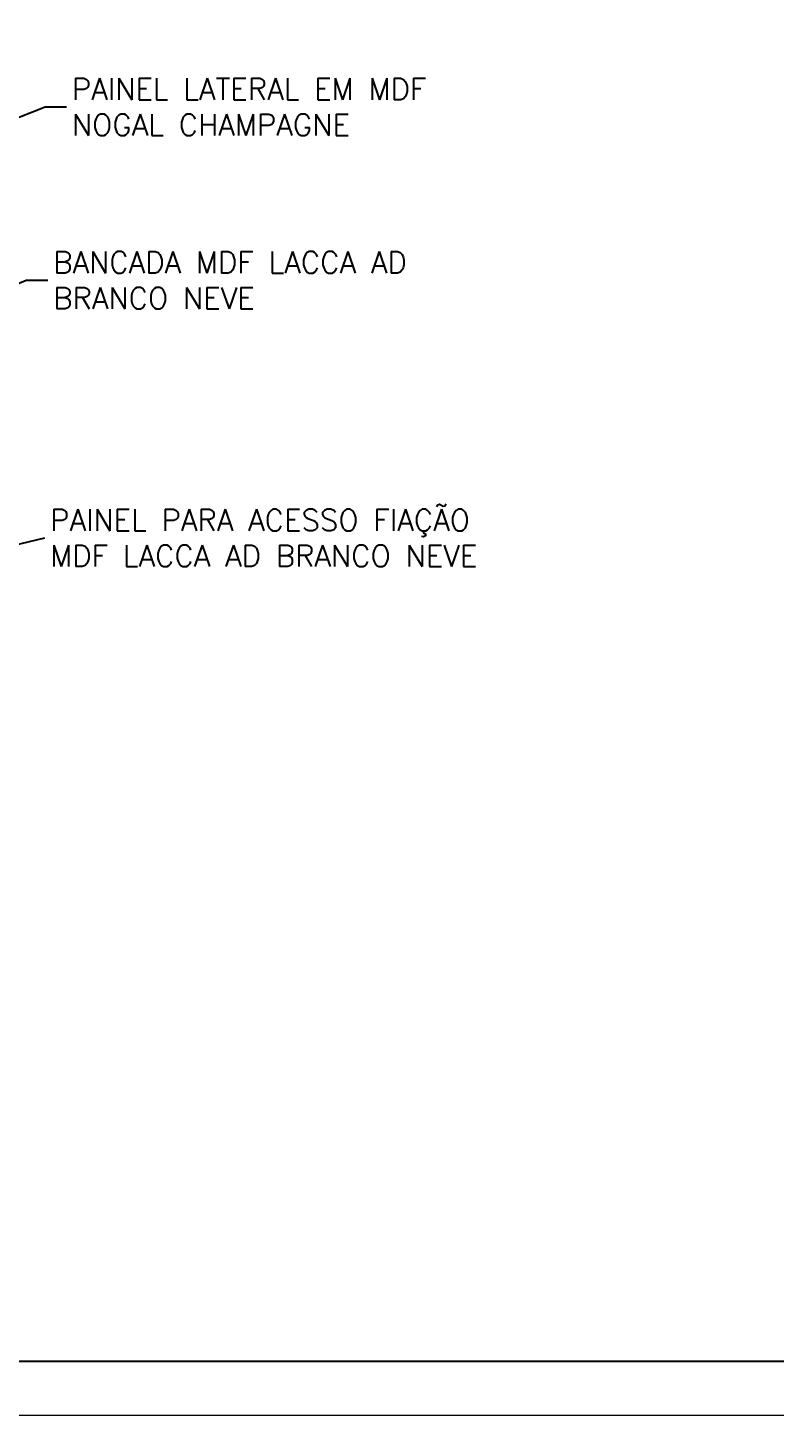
# Model space of a CAD drawing. Extents: x 126968 to 132038, y -1805 to 3860.
# Drawn here: x 130941.1 to 131115.1, y 294.8 to 617.6 of the extents above; entities that cross this region are included whole.
import ezdxf

# ---------------------------------------------------------------- set-up
doc = ezdxf.new("R2010")
doc.units = 0
doc.header["$MEASUREMENT"] = 0
doc.layers.get('0').update_dxf_attribs({"linetype": 'CONTINUOUS'})
doc.layers.add('PENA 03', color=3, linetype='CONTINUOUS', lineweight=15)
doc.layers.add('PENA 05', color=5, linetype='CONTINUOUS', lineweight=25)
doc.styles.get("Standard").update_dxf_attribs({"font": 'romans.shx'})
doc.dimstyles.new('cota 25-5', dxfattribs={"dimscale": 25, "dimtxt": 0.2, "dimasz": 0.2, "dimexe": 0.1, "dimexo": 0.1, "dimgap": 0.05, "dimtad": 1, "dimdec": 1, "dimlfac": 0.2, "dimrnd": 0.2, "dimzin": 12, "dimdsep": 46, "dimtxsty": 'Standard', "dimblk": 'DOTSMALL', "dimcen": 0.5, "dimdle": 0.1, "dimclrd": 1, "dimclre": 1, "dimclrt": 2, "dimadec": 0, "dimazin": 0, "dimtfac": 1, "dimtdec": 1, "dimtix": 1, "dimtmove": 2, "dimatfit": 3, "dimldrblk": 'DOTSMALL', "dimfxl": 1, "dimtvp": 0.5, "dimtolj": 1, "dimtzin": 0, "dimarcsym": 0})

# ---------------------------------------------------------------- blocks, each defined once
blk = doc.blocks.new('_DOTSMALL')
at = {"color": 0, "linetype": 'ByBlock', "const_width": 0.5}
blk.add_lwpolyline([(-0.0625, 0, 1), (0.0625, 0, 1)], format="xyb", close=True, dxfattribs=at)

msp = doc.modelspace()

# ---------------------------------------------------------------- linework, layer by layer
at = {"layer": 'PENA 03'}
msp.add_lwpolyline([(130552.743, 294.797), (131295.243, 294.797), (131295.243, 819.797), (130552.743, 819.797)], close=True, dxfattribs=at)
at = {"layer": 'PENA 05'}
msp.add_lwpolyline([(130595.243, 807.297), (131282.743, 807.297), (131282.743, 307.297), (130595.243, 307.297)], close=True, dxfattribs=at)

# ---------------------------------------------------------------- texts
at = {"color": 2, "ltscale": 2, "char_height": 5, "attachment_point": 4}
for s, insert in [('PAINEL LATERAL EM MDF\\PNOGAL CHAMPAGNE ', (130951.379, 599.207)), ('BANCADA MDF LACCA AD\\PBRANCO NEVE', (130947.015, 558.896)), ('PAINEL PARA ACESSO FIAÇÃO \\PMDF LACCA AD BRANCO NEVE', (130946.31, 498.92))]:
    msp.add_mtext(s, dxfattribs=dict(at, insert=insert))

# ---------------------------------------------------------------- leaders
at = {"ltscale": 2, "annotation_type": 0, "has_hookline": 1, "hookline_direction": 0}
for points, text_width in [([(130902.882, 582.743), (130945.129, 599.207), (130950.129, 599.207)], 94.048), ([(130874.032, 531.436), (130940.765, 558.896), (130945.765, 558.896)], 93.333), ([(130886.043, 484.846), (130945.06, 498.92)], 113.81)]:
    msp.add_leader(points, dimstyle='cota 25-5', override={"dimgap": 0.05, "dimtad": 0}, dxfattribs=dict(at, text_width=text_width))

doc.saveas('drawing.dxf')
